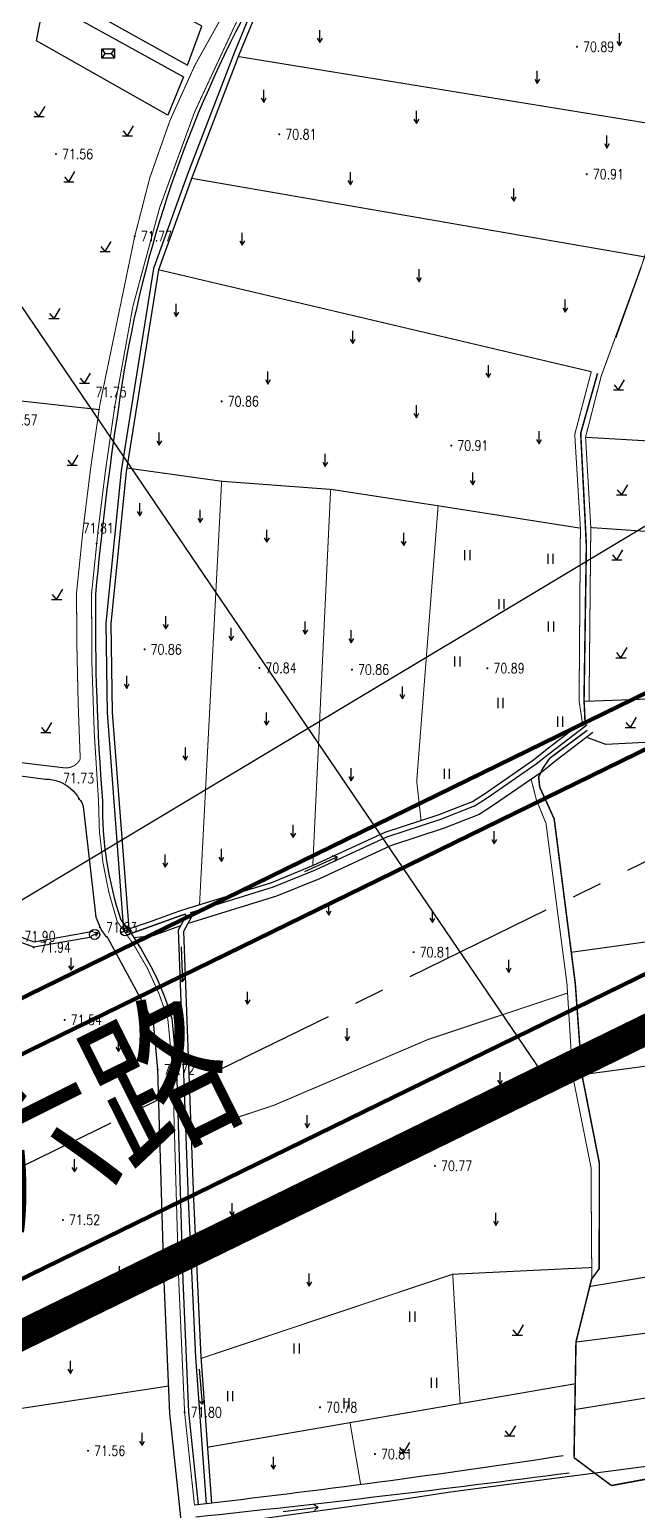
# Model space of a CAD drawing. Extents: x 10519 to 17598, y -625 to 2857.
# Drawn here: x 13723.7 to 13783.9, y 422 to 568.8 of the extents above; entities that cross this region are included whole.
import ezdxf
from ezdxf.enums import TextEntityAlignment as Align

# ---------------------------------------------------------------- set-up
doc = ezdxf.new("R2010")
doc.units = 0
doc.header["$MEASUREMENT"] = 0
for name, pattern in [('CENTER', [2, 1.25, -0.25, 0.25, -0.25]), ('CENTERX2', [4, 2.5, -0.5, 0.5, -0.5]), ('L94', [8, 5, -1.5, 0, -1.5])]:
    doc.linetypes.add(name, pattern=pattern)
doc.layers.get('0').update_dxf_attribs({"linetype": 'CONTINUOUS'})
for name, color, linetype in [('00000衢化东路中线', 1, 'CENTER'), ('00000道路边线', 2, 'CONTINUOUS'), ('0000原地形', 252, 'CONTINUOUS'), ('000道路名称', 6, 'CONTINUOUS'), ('ASSIST', 252, 'CONTINUOUS'), ('DIM_COOR', 3, 'CONTINUOUS'), ('GCD', 224, 'CONTINUOUS'), ('JZD', 1, 'CONTINUOUS')]:
    doc.layers.add(name, color=color, linetype=linetype)
doc.styles.add('HZ', font='txt8.shx', dxfattribs={"width": 0.8, "bigfont": 'hz.shx'})
doc.styles.add('黑体', font='SIMHEI.TTF', dxfattribs={"width": 0.8})

# ---------------------------------------------------------------- blocks, each defined once
blk = doc.blocks.new('gc190')
at = {"flags": 128}
for points in [[(0, 0.6), (-0.4, -0.09)], [(0, -0.8), (0, 0.6)], [(0, 0.6), (0.4, -0.09)]]:
    blk.add_lwpolyline(points, dxfattribs=at)
blk.add_circle((0, -0.1), 1)
blk = doc.blocks.new('gc272')
at = {"linetype": 'Continuous'}
blk.add_lwpolyline([(1.25, 0), (1.25, 0), (-1.25, 0), (-1.25, 1.9), (1.25, 1.9)], close=True, dxfattribs=at)
for points in [[(-1.25, 1.9), (-0.625, 0.95), (-1.25, 0)], [(-0.625, 0.95), (0.625, 0.95)], [(1.25, 1.9), (0.625, 0.95), (1.25, 0)]]:
    blk.add_lwpolyline(points, dxfattribs=at)
blk = doc.blocks.new('gc121')
for p, q in [((-0.5, -1), (-0.5, 1)), ((0.5, -1), (0.5, 1))]:
    blk.add_line(p, q)
blk = doc.blocks.new('gc123')
for p, q in [((-1, 0), (1, 0)), ((0, 0), (-0.8, 1)), ((0, 0), (1.2, 2))]:
    blk.add_line(p, q)
blk = doc.blocks.new('gc120')
for p, q in [((-0.5, 0.87), (0, 0)), ((0, 0), (0, 2.5)), ((0, 0), (0.5, 0.87))]:
    blk.add_line(p, q)
blk = doc.blocks.new('gc086')
for p, q in [((0, 0), (7, 0)), ((7, 0), (6.18, 0.57)), ((7, 0), (6.18, -0.57))]:
    blk.add_line(p, q)
blk = doc.blocks.new('GC200')
at = {"linetype": 'Continuous', "const_width": 0.2, "flags": 128}
blk.add_lwpolyline([(-0.1, 0, 1), (0.1, 0, 1)], format="xyb", close=True, dxfattribs=at)

msp = doc.modelspace()

# ---------------------------------------------------------------- linework, layer by layer
at = {"layer": '00000衢化东路中线', "color": 6, "linetype": 'CENTERX2', "ltscale": 6}
msp.add_line((13947.3, 565.89), (13646.26, 418.62), dxfattribs=at)
at = {"layer": '00000道路边线', "const_width": 0.4}
for points in [[(13527, 647.22), (13452.97, 598.22, 0.414214), (13447.89, 573.28), (13556.46, 409.23, 0.342677), (13577.38, 402.16), (13603.04, 411.08, 0.034015), (13641.8, 427.57), (13798.93, 504.44), (13908.41, 558, 0.372894), (13921.22, 588.12), (13845.8, 822.07, 0.46943), (13824.38, 830.66), (13712.85, 770.22), (13452.97, 598.22)], [(13601.4, 415.8, 0.034046), (13639.57, 432.05), (13797.9, 509.5), (13908.94, 563.82, 0.372894), (13919.19, 587.92), (13843.78, 821.82, 0.46943), (13828.07, 828.11), (13714.91, 766.79), (13451.84, 592.68), (13449.02, 578.82), (13560.84, 409.86), (13572.73, 405.84), (13601.4, 415.8)], [(13949.57, 7.08), (13982.27, 5.63, 0.427199), (14008.38, 30.61), (14008.38, 223.92, 0.078123), (13979.58, 407.1), (13942.92, 520.81, 0.456777), (13908.14, 535.6), (13803.04, 484.18), (13650.73, 409.67, -0.033896), (13609.6, 392.18), (12970.08, 170, 0.48251), (12960.76, 143.41, -0.48251), (12970.08, 170)], [(14006.38, 20.81), (14006.38, 223.92, 0.078123), (13977.68, 406.48), (13940.89, 520.61, 0.456777), (13913.06, 532.44), (13804.06, 479.12), (13652.96, 405.2, -0.033868), (13611.24, 387.46)], [(13910.34, 531.11), (13805.23, 479.69), (13652.96, 405.2, -0.033868), (13611.24, 387.46), (12971.72, 165.27, 0.48251), (12964.99, 146.07, -1), (12956.52, 140.74, -0.48251), (12968.44, 174.72)]]:
    msp.add_lwpolyline(points, format="xyb", dxfattribs=at)
at = {"layer": '0000原地形', "linetype": 'Continuous'}
msp.add_line((13781.8, 538.36, 71.27), (13784.24, 545.17, 71.27), dxfattribs=at)
msp.add_point((13781.8, 538.36, 71.27), dxfattribs=at)
at = {"layer": 'ASSIST', "color": 252, "flags": 128}
msp.add_lwpolyline([(13247.56, 861.47), (13247.56, 861.47), (13394, 957), (13947, 617), (13562, 386)], close=True, dxfattribs=at)
for points, elevation in [([(13802.44, 700.91), (13794.86, 688.19), (13781.07, 666.81), (13776.07, 658.19), (13771.59, 647.55), (13763.62, 629.04), (13754.06, 597.7), (13748.94, 580.37), (13746.61, 572.97), (13743.97, 566.58), (13739.31, 554.39), (13735.95, 545.15), (13732.76, 525.07), (13731.22, 509.98), (13731.36, 501.09), (13733, 479.56)], 71.68), ([(13747.09, 572.8), (13744.44, 566.39), (13739.78, 554.21), (13736.44, 545.02), (13733.26, 525), (13731.73, 509.96), (13731.86, 501.12), (13733.5, 479.69), (13735.56, 480.39), (13738.46, 481.43), (13739.5, 481.77), (13747.67, 484.28), (13751.82, 485.98), (13758.9, 489.26), (13764.28, 491.03), (13767.56, 492.32), (13768.76, 493.08), (13773.6, 496.42), (13774.96, 497.51), (13778.45, 500.16)], 71.68), ([(13779.5, 499.14), (13775.85, 496.36), (13774.46, 495.26), (13769.56, 491.88), (13768.22, 491.02), (13764.77, 489.66), (13759.44, 487.91), (13752.4, 484.65), (13748.16, 482.92), (13739.39, 480.22)], 71.68), ([(13739.65, 481.31), (13747.84, 483.83), (13752.01, 485.54), (13759.08, 488.81), (13764.44, 490.57), (13767.78, 491.88), (13769.03, 492.68), (13773.89, 496.04), (13775.26, 497.12), (13778.91, 499.91)], 71.68), ([(13713.15, 496.13), (13711.65, 483.75), (13713.3, 483.94), (13714.93, 483.75), (13722.57, 478.94), (13724.09, 478.38), (13729.97, 479.45)], 71.91), ([(13729.86, 478.86), (13724.09, 477.85), (13722.39, 478.51), (13714.79, 483.27), (13713.38, 483.48), (13711.59, 483.24), (13700.59, 389.05)], 71.91), ([(13741.22, 422.7), (13740.16, 437.22), (13739.42, 452.86), (13738.43, 479.58), (13739.2, 480.95), (13739.14, 481.14), (13738.61, 480.97), (13735.67, 479.92), (13733.35, 479.08)], 71.28), ([(13733.35, 479.08), (13735.67, 479.92), (13738.61, 480.97), (13739.14, 481.14)], 71.68), ([(13741.74, 422.76), (13740.69, 437.25), (13739.95, 452.88), (13738.96, 479.45), (13739.77, 480.89), (13739.65, 481.31)], 71.28), ([(13733.34, 479.1), (13733.34, 479.1)], 71.68), ([(13738.65, 479.97), (13735.88, 478.98), (13734.02, 478.78)], 71.68), ([(13741.9, 420.57), (13760.39, 423.13), (13765.4, 423.87), (13771.12, 424.64), (13793.65, 427.59), (13803.13, 429.79), (13808.22, 430.18)], 70.86)]:
    msp.add_lwpolyline(points, dxfattribs=dict(at, elevation=elevation))
for points, elevation in [([(13725.14, 573.21), (13739.33, 565.3), (13740.75, 569.16), (13726.45, 577.11)], 71.7), ([(13724.36, 567.71), (13725.17, 571.76), (13738.92, 564.13), (13737.39, 560.34)], 71.65)]:
    msp.add_lwpolyline(points, close=True, dxfattribs=dict(at, elevation=elevation))
at = {"layer": 'ASSIST', "color": 252, "const_width": 0.1, "elevation": 72.21, "flags": 128}
msp.add_lwpolyline([(13621.27, 510.02, 0.237855), (13625.1, 507.89), (13726.97, 495.66, 0.331818), (13728.7, 496.51, -0.011136), (13728.33, 512.96, -0.015672), (13730.64, 531.62), (13734.1, 548.34, -0.085682), (13742.98, 570.52, 0.08694)], format="xyb", dxfattribs=at)
at = {"layer": 'ASSIST', "color": 252, "flags": 128}
for points, format in [([(13744.32, 569.87, 0.1, 0.1, 0.085791), (13732.11, 531.4, 0.1, 0.1, 0.015632), (13729.82, 512.88, 0.1, 0.1, 0.021501), (13730.51, 492.37, 0.1, 0.1, 0.082863), (13732.36, 480.41, 0.1, 0.1, -0.096282), (13737.38, 470.73, 0.1, 0.1, 0), (13737.85, 465.83, 0.1, 0.1, 0), (13738.46, 444.8, 0.1, 0.1, 0), (13739.04, 431.76, 0.1, 0.1, 0), (13740.02, 422.56, 0, 0, 0)], "xyseb"), ([(13744.67, 569.7, 0.085819), (13732.49, 531.35, 0.015621), (13730.21, 512.86, 0.021502), (13730.89, 492.38, 0.082508), (13732.71, 480.59, -0.096001), (13737.76, 470.81), (13738.24, 465.86), (13738.85, 444.81), (13739.43, 431.79), (13740.4, 422.6)], "xyb"), ([(13621.12, 506.8), (13628.92, 505.87), (13642.43, 504.63), (13657.75, 502.55), (13683.81, 499.53), (13712.78, 496.18), (13725.27, 494.52, -0.089935), (13726.6, 494.28, -0.089935)], "xyb"), ([(13726.6, 494.28, -0.179917), (13728.59, 492.55), (13728.59, 492.55, -0.172986), (13728.98, 491.81), (13730.26, 480.83), (13730.66, 479.82, 0.090112), (13731.44, 478.76), (13735.91, 470.45), (13736.37, 465.74), (13736.98, 444.75), (13737.56, 431.65), (13743.07, 379.65)], "xyb"), ([(13776.55, 427.44, -0.009377), (13740.02, 422.56)], "xyb"), ([(13740.14, 421.39, 0.005995), (13777.15, 425.77)], "xyb")]:
    msp.add_lwpolyline(points, format=format, dxfattribs=at)
for points, const_width in [([(13785.57, 559.44), (13744.35, 566.15)], 0.1), ([(13786.1, 550.31), (13780.32, 534.47)], 0.1), ([(13778.72, 500.12), (13778.62, 502.44), (13778.85, 517.69), (13778.29, 528.81), (13779.96, 534.75)], 0.15), ([(13780.32, 534.47), (13778.77, 528.43), (13779.29, 519.46)], 0.1), ([(13779.29, 519.46), (13803.27, 517.8)], 0.1), ([(13791.68, 479.35), (13777.36, 477.36)], 0.1), ([(13717.64, 431.35), (13737.44, 434.36)], 0.1)]:
    msp.add_lwpolyline(points, dxfattribs=dict(at, const_width=const_width))
for points, const_width, elevation in [([(13781.8, 538.36), (13784.24, 545.17), (13785.96, 550.48), (13786.98, 550.71), (13790.75, 550.69), (13792.44, 551.2), (13793.5, 552.29), (13793.86, 555.39), (13793.42, 560.4), (13794.31, 566.47), (13797.21, 565.92), (13819.16, 561.49)], 0.1, 71.27), ([(13784.63, 546.29), (13739.73, 554.08)], 0.1, 71.15), ([(13736.44, 545.02), (13779.34, 534.91)], 0.1, 71.27), ([(13778.45, 500.16), (13778.13, 502.3), (13778.26, 519.4), (13777.7, 528.7), (13779.34, 534.91)], 0.1, 71.32), ([(13717.57, 532.59), (13730.57, 531.15)], 0.1, 71.56), ([(13778.77, 528.41), (13785.92, 527.99)], 0.1, 71.31), ([(13733.32, 525.36), (13742.71, 524.05), (13753.58, 523.24), (13764.16, 521.62), (13778.26, 519.4)], 0.1, 71.02), ([(13740.52, 482.08), (13742.71, 524.05)], 0.1, 71), ([(13753.51, 523.24), (13751.74, 485.95)], 0.1, 71), ([(13764.16, 521.62), (13762.04, 494.33), (13762.47, 490.43)], 0.1, 70.96), ([(13779.12, 502.25), (13779.29, 519.46)], 0.1, 71.36), ([(13778.63, 502.23), (13802.01, 503.09)], 0.1, 71.36), ([(13777.63, 427.26), (13777.82, 438.72), (13779.37, 444.97), (13780.12, 445.98), (13780.14, 456.43), (13778.41, 465.22), (13777.75, 474.28), (13775.66, 490.59), (13774.23, 493.72), (13774.12, 494.72), (13774.54, 495.6), (13775.22, 496.59), (13778.95, 499.37)], 0.15, 70.9), ([(13779.39, 445), (13779.31, 456.03), (13777.49, 465.14), (13776.93, 474.21), (13774.85, 490.14), (13773.9, 492.46), (13773.46, 494.19), (13773.36, 494.5)], 0.1, 70.92), ([(13739.7, 459.47), (13747.93, 462.21), (13763.15, 468.71), (13776.99, 473.32)], 0.1, 70.93), ([(13795.3, 446.93), (13779.19, 444.23)], 0.1, 70.86), ([(13740.7, 437.11), (13765.59, 445.44), (13779.38, 446.11)], 0.1, 70.88), ([(13765.61, 445.45), (13766.34, 432.62)], 0.1, 70.85), ([(13777.82, 438.72), (13794.98, 440.9)], 0.1, 70.88), ([(13741.34, 428.3), (13777.75, 434.59)], 0.1, 70.9), ([(13777.71, 432.03), (13790.65, 434.14)], 0.1, 70.85), ([(13756.49, 424.59), (13755.43, 430.74)], 0.1, 70.89), ([(13803.53, 428.58), (13781.34, 424.5)], 0.15, 70.81), ([(13781.34, 424.5), (13779.78, 425.65), (13777.63, 427.26)], 0.15, 70.71)]:
    msp.add_lwpolyline(points, dxfattribs=dict(at, const_width=const_width, elevation=elevation))
msp.add_lwpolyline([(13805.36, 518.52), (13803.27, 517.8), (13803.04, 509.67), (13802.22, 507.96), (13801.99, 505.86), (13802.02, 501.94), (13801.96, 498.76), (13793.09, 498.58), (13780.78, 497.95), (13778.98, 498.61)], dxfattribs=at)
at = {"layer": 'ASSIST', "color": 252, "elevation": 70.9, "flags": 128}
msp.add_lwpolyline([(13778.41, 465.22, 0.1, 0.1, 0), (13795.2, 467.48, 0.1, 0.1, 0), (13801.93, 468.18, 0.1, 0.1, 0), (13817.14, 470.14, 0, 0, 0)], format="xyseb", dxfattribs=at)
at = {"layer": 'DIM_COOR', "linetype": 'ByBlock'}
msp.add_lwpolyline([(13663.32, 544.05), (13721.06, 544.05), (13774.47, 465.36)], dxfattribs=at)
at = {"layer": 'JZD', "linetype": 'L94', "ltscale": 2, "flags": 128}
msp.add_lwpolyline([(13268.34, 851.36, 3, 3, 0), (13248.54, 838.27, 3, 3, 0), (13558.91, 369.28, 3, 3, 0), (13611.24, 387.46, 3, 3, 0.033868), (13652.96, 405.2, 3, 3, 0), (13913.06, 532.44, 3, 3, 0), (13894.6, 572.84, 3, 3, 0), (13860.14, 593.14, 3, 3, 0), (13886.5, 637.91, 3, 3, 0.035272), (13890.89, 646.74, 3, 3, 0), (13896.13, 659.44, 3, 3, 0), (13836.59, 844.12, 3, 3, 0), (13693.23, 768.68, 3, 3, 0), (13683.08, 774.5, 3, 3, 0), (13430.04, 607.03, 3, 3, 0), (13268.34, 851.36, 0, 0, 0)], format="xyseb", dxfattribs=at)

# ---------------------------------------------------------------- block references
at = {"layer": 'ASSIST', "color": 252, "xscale": 0.5, "yscale": 0.5}
for name, p in [('gc120', (13752.44, 567.53)), ('gc120', (13782.12, 567.22)), ('gc272', (13731.46, 565.98)), ('gc120', (13773.98, 563.47)), ('gc120', (13746.88, 561.61)), ('gc123', (13724.61, 560.19)), ('gc120', (13762.02, 559.51)), ('gc123', (13733.38, 558.28)), ('gc120', (13780.89, 557.08)), ('gc123', (13727.57, 553.74)), ('gc120', (13755.47, 553.44)), ('gc120', (13771.66, 551.82)), ('gc123', (13731.18, 546.83)), ('gc120', (13744.75, 547.44)), ('gc120', (13762.27, 543.81)), ('gc120', (13738.21, 540.39)), ('gc120', (13776.76, 540.81)), ('gc123', (13726.1, 540.17)), ('gc120', (13755.7, 537.7)), ('gc123', (13729.11, 533.78)), ('gc120', (13747.3, 533.69)), ('gc120', (13769.15, 534.32)), ('gc123', (13782.04, 533.1)), ('gc120', (13762.01, 530.35)), ('gc120', (13736.53, 527.63)), ('gc120', (13774.16, 527.75)), ('gc123', (13727.9, 525.64)), ('gc120', (13752.98, 525.51)), ('gc120', (13767.59, 523.68)), ('gc123', (13782.35, 522.71)), ('gc120', (13734.6, 520.63)), ('gc120', (13740.59, 519.96)), ('gc120', (13747.19, 518)), ('gc120', (13760.76, 517.69)), ('gc121', (13767.07, 516.72)), ('gc121', (13775.31, 516.36)), ('gc123', (13781.86, 516.26)), ('gc123', (13726.36, 512.34)), ('gc121', (13770.46, 511.87)), ('gc120', (13737.18, 509.43)), ('gc120', (13743.67, 508.28)), ('gc120', (13750.99, 508.9)), ('gc121', (13775.36, 509.65)), ('gc120', (13755.55, 508.03)), ('gc121', (13766.08, 506.19)), ('gc123', (13782.28, 506.56)), ('gc120', (13733.3, 503.52)), ('gc120', (13760.62, 502.47)), ('gc121', (13770.36, 502.07)), ('gc120', (13747.17, 499.87)), ('gc121', (13776.27, 500.22)), ('gc123', (13783.21, 499.65)), ('gc123', (13725.3, 499.14)), ('gc120', (13739.12, 496.4)), ('gc120', (13755.55, 494.36)), ('gc121', (13765.05, 495.04)), ('gc120', (13749.8, 488.74)), ('gc120', (13769.73, 488.1)), ('gc120', (13742.68, 486.35)), ('gc120', (13737.13, 485.8)), ('gc120', (13753.32, 481.04)), ('gc120', (13763.59, 480.3)), ('gc120', (13727.8, 475.57)), ('gc120', (13771.16, 475.37)), ('gc120', (13745.28, 472.2)), ('gc120', (13755.16, 468.59)), ('gc120', (13732.48, 467.52)), ('gc120', (13770.3, 464.24)), ('gc120', (13751.19, 459.97)), ('gc120', (13728.13, 455.59)), ('gc120', (13760.68, 456.52)), ('gc120', (13743.74, 451.24)), ('gc120', (13769.89, 450.29)), ('gc120', (13732.6, 444.99)), ('gc120', (13751.39, 444.26)), ('gc121', (13761.62, 441.24)), ('gc123', (13772.01, 439.42)), ('gc121', (13750.16, 438.09)), ('gc120', (13727.73, 435.6)), ('gc121', (13763.77, 434.69)), ('gc121', (13743.57, 433.36)), ('gc121', (13755.1, 432.65)), ('gc123', (13771.25, 429.43)), ('gc120', (13734.82, 428.46)), ('gc123', (13760.76, 427.76)), ('gc120', (13747.84, 426.11))]:
    msp.add_blockref(name, p, dxfattribs=at)
at = {"layer": 'ASSIST', "color": 252}
ref = msp.add_blockref('GC200', (13777.92, 567.12, 70.89), dxfattribs=dict(at, xscale=0.5, yscale=0.5, zscale=0.5))
ref.add_attrib('height', '70.89', dxfattribs={"layer": 'GCD', "linetype": 'Continuous', "height": 1, "style": 'HZ', "width": 0.8}).set_placement((13778.52, 567.12, 70.89), align=Align.MIDDLE_LEFT)
ref = msp.add_blockref('GC200', (13748.42, 558.44, 70.81), dxfattribs=dict(at, xscale=0.5, yscale=0.5, zscale=0.5))
ref.add_attrib('height', '70.81', dxfattribs={"layer": 'GCD', "linetype": 'Continuous', "height": 1, "style": 'HZ', "width": 0.8}).set_placement((13749.02, 558.44, 70.81), align=Align.MIDDLE_LEFT)
ref = msp.add_blockref('GC200', (13726.29, 556.48, 71.56), dxfattribs=dict(at, xscale=0.5, yscale=0.5, zscale=0.5))
ref.add_attrib('height', '71.56', dxfattribs={"layer": 'GCD', "linetype": 'Continuous', "height": 1, "style": 'HZ', "width": 0.8}).set_placement((13726.89, 556.48, 71.56), align=Align.MIDDLE_LEFT)
ref = msp.add_blockref('GC200', (13778.89, 554.49, 70.91), dxfattribs=dict(at, xscale=0.5, yscale=0.5, zscale=0.5))
ref.add_attrib('height', '70.91', dxfattribs={"layer": 'GCD', "linetype": 'Continuous', "height": 1, "style": 'HZ', "width": 0.8}).set_placement((13779.49, 554.49, 70.91), align=Align.MIDDLE_LEFT)
ref = msp.add_blockref('GC200', (13734.1, 548.34, 71.77), dxfattribs=dict(at, xscale=0.5, yscale=0.5, zscale=0.5))
ref.add_attrib('height', '71.77', dxfattribs={"layer": 'GCD', "linetype": 'Continuous', "height": 1, "style": 'HZ', "width": 0.8}).set_placement((13734.7, 548.34, 71.77), align=Align.MIDDLE_LEFT)
ref = msp.add_blockref('GC200', (13732.11, 531.4, 71.75), dxfattribs=dict(at, xscale=0.5, yscale=0.5, zscale=0.5))
ref.add_attrib('height', '71.75', dxfattribs={"layer": 'GCD', "linetype": 'Continuous', "height": 1, "style": 'HZ', "width": 0.8}).set_placement((13730.21, 532.88, 71.75), align=Align.MIDDLE_LEFT)
ref = msp.add_blockref('GC200', (13742.71, 531.97, 70.86), dxfattribs=dict(at, xscale=0.5, yscale=0.5, zscale=0.5))
ref.add_attrib('height', '70.86', dxfattribs={"layer": 'GCD', "linetype": 'Continuous', "height": 1, "style": 'HZ', "width": 0.8}).set_placement((13743.31, 531.97, 70.86), align=Align.MIDDLE_LEFT)
ref = msp.add_blockref('GC200', (13720.79, 530.12, 71.57), dxfattribs=dict(at, xscale=0.5, yscale=0.5, zscale=0.5))
ref.add_attrib('height', '71.57', dxfattribs={"layer": 'GCD', "linetype": 'Continuous', "height": 1, "style": 'HZ', "width": 0.8}).set_placement((13721.39, 530.12, 71.57), align=Align.MIDDLE_LEFT)
ref = msp.add_blockref('GC200', (13765.46, 527.59, 70.91), dxfattribs=dict(at, xscale=0.5, yscale=0.5, zscale=0.5))
ref.add_attrib('height', '70.91', dxfattribs={"layer": 'GCD', "linetype": 'Continuous', "height": 1, "style": 'HZ', "width": 0.8}).set_placement((13766.06, 527.59, 70.91), align=Align.MIDDLE_LEFT)
ref = msp.add_blockref('GC200', (13730.32, 517.87, 71.81), dxfattribs=dict(at, xscale=0.5, yscale=0.5, zscale=0.5))
ref.add_attrib('height', '71.81', dxfattribs={"layer": 'GCD', "linetype": 'Continuous', "height": 1, "style": 'HZ', "width": 0.8}).set_placement((13728.94, 519.4, 72.21), align=Align.MIDDLE_LEFT)
ref = msp.add_blockref('GC200', (13735.07, 507.38, 70.86), dxfattribs=dict(at, xscale=0.5, yscale=0.5, zscale=0.5))
ref.add_attrib('height', '70.86', dxfattribs={"layer": 'GCD', "linetype": 'Continuous', "height": 1, "style": 'HZ', "width": 0.8}).set_placement((13735.67, 507.38, 70.86), align=Align.MIDDLE_LEFT)
ref = msp.add_blockref('GC200', (13746.45, 505.54, 70.83), dxfattribs=dict(at, xscale=0.5, yscale=0.5, zscale=0.5))
ref.add_attrib('height', '70.84', dxfattribs={"layer": 'GCD', "linetype": 'Continuous', "height": 1, "style": 'HZ', "width": 0.8}).set_placement((13747.05, 505.54, 70.83), align=Align.MIDDLE_LEFT)
ref = msp.add_blockref('GC200', (13755.62, 505.38), dxfattribs=dict(at, xscale=0.5, yscale=0.5, zscale=0.5))
ref.add_attrib('height', '70.86', dxfattribs={"layer": 'GCD', "linetype": 'Continuous', "height": 1, "style": 'HZ', "width": 0.8}).set_placement((13756.22, 505.38), align=Align.MIDDLE_LEFT)
ref = msp.add_blockref('GC200', (13769.04, 505.51, 70.89), dxfattribs=dict(at, xscale=0.5, yscale=0.5, zscale=0.5))
ref.add_attrib('height', '70.89', dxfattribs={"layer": 'GCD', "linetype": 'Continuous', "height": 1, "style": 'HZ', "width": 0.8}).set_placement((13769.64, 505.51, 70.89), align=Align.MIDDLE_LEFT)
ref = msp.add_blockref('GC200', (13728.59, 492.55, 71.73), dxfattribs=dict(at, xscale=0.5, yscale=0.5, zscale=0.5))
ref.add_attrib('height', '71.73', dxfattribs={"layer": 'GCD', "linetype": 'Continuous', "height": 1, "style": 'HZ', "width": 0.8}).set_placement((13726.99, 494.61), align=Align.MIDDLE_LEFT)
for name, p, xscale, yscale, zscale, rotation in [('gc086', (13750.96, 485.37), 0.5, 0.5, 0.5, 24.36274756338597), ('gc190', (13733.22, 479.51), 0.4999999999999997, 0.4999999999999997, 0.4999999999999997, 295.464305657721), ('gc190', (13730.17, 479.15, 71.77), 0.4999999999999998, 0.4999999999999998, 0.4999999999999998, 295.464305657721), ('gc086', (13738.69, 477.91), 0.5, 0.5, 0.5, 272.5457158320479), ('gc086', (13740.5, 436.04), 0.5, 0.5, 0.5, 274.5262510633239), ('gc086', (13748.8, 421.93), 0.5, 0.5, 0.5, 7.23687894004606)]:
    msp.add_blockref(name, p, dxfattribs=dict(at, xscale=xscale, yscale=yscale, zscale=zscale, rotation=rotation))
ref = msp.add_blockref('GC200', (13730.66, 479.82, 71.83), dxfattribs=dict(at, xscale=0.5, yscale=0.5, zscale=0.5))
ref.add_attrib('height', '71.83', dxfattribs={"layer": 'GCD', "linetype": 'Continuous', "height": 1, "style": 'HZ', "width": 0.8}).set_placement((13731.26, 479.82, 71.83), align=Align.MIDDLE_LEFT)
ref = msp.add_blockref('GC200', (13722.57, 478.94, 71.9), dxfattribs=dict(at, xscale=0.5, yscale=0.5, zscale=0.5))
ref.add_attrib('height', '71.90', dxfattribs={"layer": 'GCD', "linetype": 'Continuous', "height": 1, "style": 'HZ', "width": 0.8}).set_placement((13723.17, 478.94, 71.9), align=Align.MIDDLE_LEFT)
ref = msp.add_blockref('GC200', (13724.09, 477.85, 71.94), dxfattribs=dict(at, xscale=0.5, yscale=0.5, zscale=0.5))
ref.add_attrib('height', '71.94', dxfattribs={"layer": 'GCD', "linetype": 'Continuous', "height": 1, "style": 'HZ', "width": 0.8}).set_placement((13724.69, 477.85, 71.94), align=Align.MIDDLE_LEFT)
ref = msp.add_blockref('GC200', (13761.73, 477.37, 70.81), dxfattribs=dict(at, xscale=0.5, yscale=0.5, zscale=0.5))
ref.add_attrib('height', '70.81', dxfattribs={"layer": 'GCD', "linetype": 'Continuous', "height": 1, "style": 'HZ', "width": 0.8}).set_placement((13762.33, 477.37, 70.81), align=Align.MIDDLE_LEFT)
ref = msp.add_blockref('GC200', (13727.16, 470.66, 71.54), dxfattribs=dict(at, xscale=0.5, yscale=0.5, zscale=0.5))
ref.add_attrib('height', '71.54', dxfattribs={"layer": 'GCD', "linetype": 'Continuous', "height": 1, "style": 'HZ', "width": 0.8}).set_placement((13727.76, 470.66, 71.54), align=Align.MIDDLE_LEFT)
ref = msp.add_blockref('GC200', (13736.37, 465.74, 71.72), dxfattribs=dict(at, xscale=0.5, yscale=0.5, zscale=0.5))
ref.add_attrib('height', '71.72', dxfattribs={"layer": 'GCD', "linetype": 'Continuous', "height": 1, "style": 'HZ', "width": 0.8}).set_placement((13736.97, 465.74, 71.72), align=Align.MIDDLE_LEFT)
ref = msp.add_blockref('GC200', (13763.85, 456.18, 70.77), dxfattribs=dict(at, xscale=0.5, yscale=0.5, zscale=0.5))
ref.add_attrib('height', '70.77', dxfattribs={"layer": 'GCD', "linetype": 'Continuous', "height": 1, "style": 'HZ', "width": 0.8}).set_placement((13764.45, 456.18, 70.77), align=Align.MIDDLE_LEFT)
ref = msp.add_blockref('GC200', (13726.98, 450.83, 71.52), dxfattribs=dict(at, xscale=0.5, yscale=0.5, zscale=0.5))
ref.add_attrib('height', '71.52', dxfattribs={"layer": 'GCD', "linetype": 'Continuous', "height": 1, "style": 'HZ', "width": 0.8}).set_placement((13727.58, 450.83, 71.52), align=Align.MIDDLE_LEFT)
ref = msp.add_blockref('GC200', (13739.04, 431.76, 71.8), dxfattribs=dict(at, xscale=0.5, yscale=0.5, zscale=0.5))
ref.add_attrib('height', '71.80', dxfattribs={"layer": 'GCD', "linetype": 'Continuous', "height": 1, "style": 'HZ', "width": 0.8}).set_placement((13739.64, 431.76, 71.8), align=Align.MIDDLE_LEFT)
ref = msp.add_blockref('GC200', (13752.46, 432.25, 70.78), dxfattribs=dict(at, xscale=0.5, yscale=0.5, zscale=0.5))
ref.add_attrib('height', '70.78', dxfattribs={"layer": 'GCD', "linetype": 'Continuous', "height": 1, "style": 'HZ', "width": 0.8}).set_placement((13753.06, 432.25, 70.78), align=Align.MIDDLE_LEFT)
ref = msp.add_blockref('GC200', (13729.47, 427.95, 71.56), dxfattribs=dict(at, xscale=0.5, yscale=0.5, zscale=0.5))
ref.add_attrib('height', '71.56', dxfattribs={"layer": 'GCD', "linetype": 'Continuous', "height": 1, "style": 'HZ', "width": 0.8}).set_placement((13730.07, 427.95, 71.56), align=Align.MIDDLE_LEFT)
ref = msp.add_blockref('GC200', (13757.9, 427.62, 70.81), dxfattribs=dict(at, xscale=0.5, yscale=0.5, zscale=0.5))
ref.add_attrib('height', '70.81', dxfattribs={"layer": 'GCD', "linetype": 'Continuous', "height": 1, "style": 'HZ', "width": 0.8}).set_placement((13758.5, 427.62, 70.81), align=Align.MIDDLE_LEFT)

# ---------------------------------------------------------------- texts
at = {"layer": '000道路名称', "color": 0, "style": '黑体', "width": 0.8}
msp.add_text('纬六路', height=12.5, rotation=26.5282, dxfattribs=at).set_placement((13708.9, 443.88))

doc.saveas('drawing.dxf')
